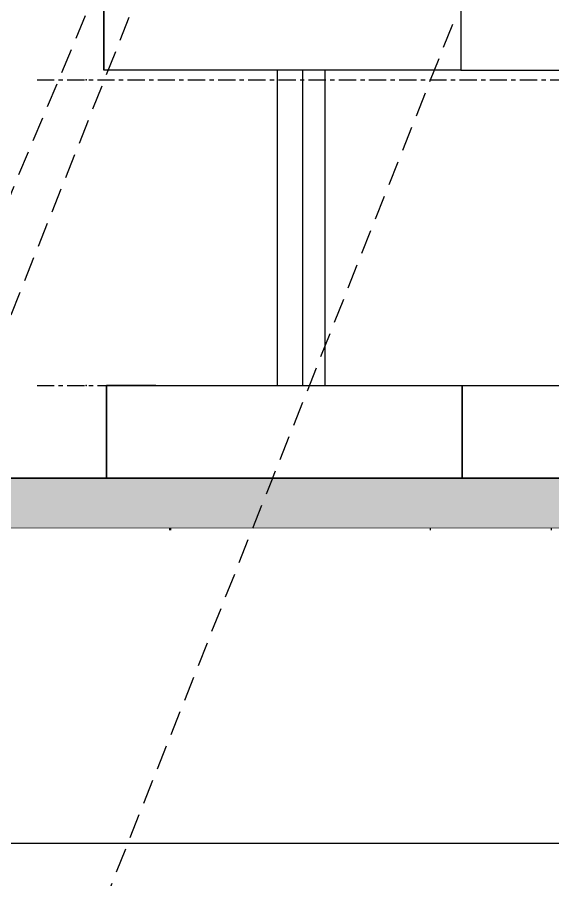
# Model space of a CAD drawing. Header units: millimetres. Extents: x 3774 to 718460, y -768339 to 192544.
# Drawn here: x 385955 to 391390, y -736430 to -727680 of the extents above; entities that cross this region are included whole.
import ezdxf
from ezdxf.xclip import XClip

# ---------------------------------------------------------------- set-up
doc = ezdxf.new("R2010")
doc.units = ezdxf.units.MM
doc.header["$XCLIPFRAME"] = 0
doc.set_wipeout_variables(frame=1)
for name, pattern in [('HIDDEN', [0.375, 0.25, -0.125]), ('TA_GL_000.70000', [1.925, 0.7, -0.175, 0.175, -0.175, 0.7]), ('XKITLINE00', [0])]:
    doc.linetypes.add(name, pattern=pattern)
for name, color, linetype in [('000 - 0_SYM_DWG_GRIDLINE_MAIN_COLOR_251', 7, 'Continuous'), ('000 - 0_SYM_DWG_LEVEL_MAIN_COLOR_2', 7, 'Continuous'), ('000 - 0_SYM_DWG_LEVEL_TEXT', 7, 'Continuous'), ('DIM', 7, 'Continuous')]:
    doc.layers.add(name, color=color, linetype=linetype)
doc.layers.add('Part', color=7, linetype='Continuous', lineweight=0)
doc.styles.add('Arial_1', font='arial.ttf', dxfattribs={"height": 125})
doc.styles.add('TA', font='', dxfattribs={"height": 4.5})
doc.styles.get('TA').set_extended_font_data('Cordia New')

# ---------------------------------------------------------------- blocks, each defined once
blk = doc.blocks.new('W-1-PP19-ST-ENT2_20260406-084955_STANDARD_PAPER_BLOCK')
at = {"layer": 'DIM', "color": 7}
blk.add_lwpolyline([(775, 0), (0, 0), (0, 443.999987), (775, 443.999987)], close=True, dxfattribs=at)
blk = doc.blocks.new('*U5900')
at = {"layer": '000 - 0_SYM_DWG_LEVEL_MAIN_COLOR_2'}
blk.add_hatch(color=7, dxfattribs=at).paths.add_polyline_path([(-167.01, 5.18), (-170, 0), (-172.99, 5.18)])
at = {"color": 7}
blk.add_point((0, 0), dxfattribs=at)
at = {"layer": '000 - 0_SYM_DWG_GRIDLINE_MAIN_COLOR_251', "color": 7}
blk.add_lwpolyline([(-170, 0), (-139, 0), (-134.5, 0), (-130, 0)], dxfattribs=at)
at = {"layer": '000 - 0_SYM_DWG_LEVEL_MAIN_COLOR_2', "color": 7, "lineweight": 25}
for p, q in [((-167.01, 5.18), (-172.99, 5.18)), ((-172.99, 5.18), (-170, 0)), ((-170, 0), (-167.01, 5.18))]:
    blk.add_line(p, q, dxfattribs=at)
at = {"layer": '000 - 0_SYM_DWG_LEVEL_TEXT', "color": 7, "style": 'Arial_1'}
for tag, p in [('LV_NAME_1', (-165.78, 11.92)), ('LV_NAME_2', (-165.79, 6.83)), ('LV_NAME_3', (-165.8, 1.74))]:
    blk.add_attdef(tag, p, '', height=3, dxfattribs=at)
blk = doc.blocks.new('*U5902')
at = {"layer": '000 - 0_SYM_DWG_GRIDLINE_MAIN_COLOR_251', "color": 7, "linetype": 'ByBlock', "ltscale": 5}
blk.add_line((10, 0), (-759, 0), dxfattribs=at)
at = {"layer": '000 - 0_SYM_DWG_GRIDLINE_MAIN_COLOR_251', "color": 7}
blk.add_point((0, 0), dxfattribs=at)
at = {"color": 7, "style": 'TA', "flags": 1}
blk.add_attdef('LOCATION', (6, -6), '', height=4.5, rotation=270, dxfattribs=at)
blk = doc.blocks.new('W-1-PP19-SE-ENT3_20260407-104913_PP19_ENT3_ELE1_DIMS_1')
at = {"color": 7, "xscale": 50, "yscale": 50, "zscale": 50}
for p, values in [((-22800, 102450), {'LV_NAME_2': 'PODIUM LEVEL', 'LV_NAME_3': 'EL. +102.450'}), ((-22800, 101510), {'LV_NAME_2': 'ROAD LEVEL', 'LV_NAME_3': 'EL. +101.510'})]:
    blk.add_blockref('*U5900', p, dxfattribs=at).add_auto_attribs(values)
at = {"layer": '000 - 0_SYM_DWG_GRIDLINE_MAIN_COLOR_251', "color": 7, "linetype": 'TA_GL_000.70000', "xscale": 50.00000000000003, "yscale": 50.00000000000003, "zscale": 50.00000000000003, "rotation": 180}
for p in [(-27800, 102450), (-27800, 101510)]:
    blk.add_blockref('*U5902', p, dxfattribs=at)
blk = doc.blocks.new('*A6163498')
at = {"layer": 'Part', "color": 7, "linetype": 'XKITLINE00', "lineweight": 0}
for p, q in [((2179.680579, -157.253462), (2285.169525, -157.253462)), ((2179.680579, -166.453462), (2179.680579, -157.253462))]:
    blk.add_line(p, q, dxfattribs=at)
blk = doc.blocks.new('*A6373519')
at = {"layer": 'Part', "color": 7, "linetype": 'XKITLINE00', "lineweight": 0}
for p, q in [((2179.563596, -124.453462), (2179.563596, -131.653462)), ((2179.563596, -131.653462), (2192.969484, -131.653462))]:
    blk.add_line(p, q, dxfattribs=at)
blk = doc.blocks.new('*A6963578')
at = {"layer": 'Part', "color": 7, "linetype": 'XKITLINE00', "lineweight": 0}
for p, q in [((2195.710312, -166.453462), (2186.910312, -166.453462)), ((2186.910312, -166.453462), (2186.910312, -168.988744)), ((2195.710312, -168.988744), (2195.710312, -166.453462))]:
    blk.add_line(p, q, dxfattribs=at)
blk = doc.blocks.new('*A7233605')
at = {"layer": 'Part', "color": 7, "linetype": 'XKITLINE00', "lineweight": 0}
blk.add_line((2150.601525, -131.653462), (2150.601525, -124.453462), dxfattribs=at)
blk = doc.blocks.new('*A7243606')
at = {"layer": 'Part', "color": 7, "linetype": 'XKITLINE00', "lineweight": 0}
for p, q in [((2164.67902, -157.253462), (2164.67902, -131.653462)), ((2166.757481, -157.253462), (2166.757481, -131.653462)), ((2168.557481, -157.253462), (2168.557481, -131.653462)), ((2164.67902, -157.253462), (2168.557481, -157.253462))]:
    blk.add_line(p, q, dxfattribs=at)
blk = doc.blocks.new('*A7253607')
at = {"layer": 'Part', "color": 7, "linetype": 'XKITLINE00', "lineweight": 0}
for p, q in [((2179.563596, -124.453462), (2150.601525, -124.453462)), ((2150.601525, -124.453462), (2150.601525, -131.653462)), ((2179.563596, -124.453462), (2179.563596, -131.653462)), ((2179.563596, -131.653462), (2150.601525, -131.653462))]:
    blk.add_line(p, q, dxfattribs=at)
blk = doc.blocks.new('*A7683650')
at = {"layer": 'Part', "color": 7, "linetype": 'XKITLINE00', "lineweight": 0}
for p, q in [((2177.121323, -166.453462), (2186.910312, -166.453462)), ((2177.12135, -168.988744), (2177.12135, -166.453462))]:
    blk.add_line(p, q, dxfattribs=at)
blk = doc.blocks.new('*A7693651')
at = {"layer": 'Part', "color": 7, "linetype": 'XKITLINE00', "lineweight": 0}
for p, q in [((2138.707265, -167.351894), (2171.40093, -166.775516)), ((2138.707265, -167.575928), (2171.40093, -166.999551))]:
    blk.add_line(p, q, dxfattribs=at)
blk = doc.blocks.new('*A7703652')
at = {"layer": 'Part', "color": 7, "linetype": 'XKITLINE00', "lineweight": 0}
blk.add_line((2145.397813, -167.233942), (2145.397813, -166.453462), dxfattribs=at)
blk = doc.blocks.new('*A7713653')
at = {"layer": 'Part', "color": 7, "linetype": 'XKITLINE00', "lineweight": 0}
for p, q in [((2177.121323, -166.453462), (2145.397813, -166.453462)), ((2145.397813, -166.453462), (2145.397813, -167.233942)), ((2177.121323, -168.988744), (2177.121323, -166.453462))]:
    blk.add_line(p, q, dxfattribs=at)
blk = doc.blocks.new('*A7723654')
at = {"layer": 'Part', "color": 7, "linetype": 'XKITLINE00', "lineweight": 0}
for p, q in [((2156.00936, -167.270899), (2155.88138, -167.273155)), ((2155.88138, -167.273155), (2155.911625, -168.988744)), ((2156.039645, -168.988744), (2156.00936, -167.270899))]:
    blk.add_line(p, q, dxfattribs=at)
blk = doc.blocks.new('*A7733655')
at = {"layer": 'Part', "color": 7, "linetype": 'XKITLINE00', "lineweight": 0}
for p, q in [((2154.801525, -157.253462), (2150.801525, -157.253462)), ((2150.801525, -157.253462), (2150.801525, -166.453462)), ((2154.801525, -157.261462), (2154.801525, -157.253462))]:
    blk.add_line(p, q, dxfattribs=at)
blk = doc.blocks.new('*A7743656')
at = {"layer": 'Part', "color": 7, "linetype": 'XKITLINE00', "lineweight": 0}
for p, q in [((2150.801527, -157.261462), (2179.680579, -157.261462)), ((2150.801527, -166.453462), (2150.801527, -157.261462)), ((2179.680579, -157.261462), (2179.680579, -166.453462))]:
    blk.add_line(p, q, dxfattribs=at)
blk = doc.blocks.new('W-1-PP19-SE-ENT3_20260407-111149_PP19_ENT3_SE_ELE3')
at = {"color": 7, "lineweight": 0, "xscale": 125, "yscale": 125, "zscale": 125}
for name in ['*A7233605', '*A7253607', '*A6373519', '*A7243606', '*A7733655', '*A7743656', '*A6163498', '*A7693651', '*A7703652', '*A7713653', '*A7683650', '*A6963578', '*A7723654']:
    blk.add_blockref(name, (-296446.190625, 122106.68275), dxfattribs=at)
blk = doc.blocks.new('*U6840')
at = {"layer": '000 - 0_SYM_DWG_LEVEL_MAIN_COLOR_2'}
blk.add_hatch(color=7, dxfattribs=at).paths.add_polyline_path([(-167.01, -4.82), (-170, -10), (-172.99, -4.82)])
at = {"color": 7}
blk.add_point((0, 0), dxfattribs=at)
at = {"layer": '000 - 0_SYM_DWG_GRIDLINE_MAIN_COLOR_251', "color": 7}
blk.add_lwpolyline([(-170, -10), (-139, -10), (-134.5, 0), (-130, 0)], dxfattribs=at)
at = {"layer": '000 - 0_SYM_DWG_LEVEL_MAIN_COLOR_2', "color": 7, "lineweight": 25}
for p, q in [((-167.01, -4.82), (-172.99, -4.82)), ((-172.99, -4.82), (-170, -10)), ((-170, -10), (-167.01, -4.82))]:
    blk.add_line(p, q, dxfattribs=at)
at = {"layer": '000 - 0_SYM_DWG_LEVEL_TEXT', "color": 7, "style": 'Arial_1'}
for tag, p in [('LV_NAME_1', (-165.78, 1.92)), ('LV_NAME_2', (-165.79, -3.17)), ('LV_NAME_3', (-165.8, -8.26))]:
    blk.add_attdef(tag, p, '', height=3, dxfattribs=at)
blk = doc.blocks.new('*U7982')
at = {"layer": 'Defpoints', "color": 7}
blk.add_lwpolyline([(0, -500), (30728.5, -500), (30728.5, 0), (0, 0)], close=True, dxfattribs=at)
at = {"color": 7}
blk.add_wipeout([(0, -500), (30728.5, -500), (30728.5, 0), (0, 0)], dxfattribs=at)
h = blk.add_hatch()
h.set_pattern_fill('EARTH', scale=50, angle=45)
h.paths.add_polyline_path([(0, -500), (30728.5, -500), (30728.5, 0), (0, 0)])
blk.add_line((-250, 0), (30978.5, 0), dxfattribs=at)

msp = doc.modelspace()

# ---------------------------------------------------------------- block references
at = {"color": 7}
ref = msp.add_blockref('W-1-PP19-SE-ENT3_20260407-111149_PP19_ENT3_SE_ELE3', (414456.105, -833866.64), dxfattribs=at)
XClip(ref).set_block_clipping_path([(-32830.0732933623, 98192.9450294074), (1428.5091477262, 121044.4843190958)])

# ---------------------------------------------------------------- next in the draw order: block references
at = {"color": 7, "xscale": 50, "yscale": 50, "zscale": 50}
msp.add_blockref('*U6840', (391656.105, -728316.64), dxfattribs=at).add_auto_attribs({'LV_NAME_1': 'BOTTOM OF ', 'LV_NAME_2': 'SCREEN  LEVEL', 'LV_NAME_3': 'EL. +105.550'})
at = {"layer": '000 - 0_SYM_DWG_GRIDLINE_MAIN_COLOR_251', "color": 7, "linetype": 'TA_GL_000.70000', "xscale": 50.00000000000003, "yscale": 50.00000000000003, "zscale": 50.00000000000003, "rotation": 180}
msp.add_blockref('*U5902', (386656.105, -728316.64), dxfattribs=at)
at = {"layer": 'DIM', "color": 7, "xscale": 50, "yscale": 50, "zscale": 50}
msp.add_blockref('W-1-PP19-ST-ENT2_20260406-084955_STANDARD_PAPER_BLOCK', (382906.649, -736063.653), dxfattribs=at)

# ---------------------------------------------------------------- next in the draw order: block references
at = {"color": 7}
msp.add_blockref('*U7982', (385156.105, -732356.64), dxfattribs=at)

# ---------------------------------------------------------------- next in the draw order: linework, layer by layer
at = {"layer": 'Defpoints', "color": 7, "linetype": 'HIDDEN', "ltscale": 1000}
for p, q in [((390407.768, -719316.64), (382400.541, -739502.489)), ((386646.105, -727666.64), (378180.541, -747852.489)), ((382400.541, -747852.489), (390407.768, -727666.64))]:
    msp.add_line(p, q, dxfattribs=at)

# ---------------------------------------------------------------- next in the draw order: block references
at = {"color": 7}
msp.add_blockref('W-1-PP19-SE-ENT3_20260407-104913_PP19_ENT3_ELE1_DIMS_1', (414456.105, -833866.64), dxfattribs=at)

doc.saveas('drawing.dxf')
